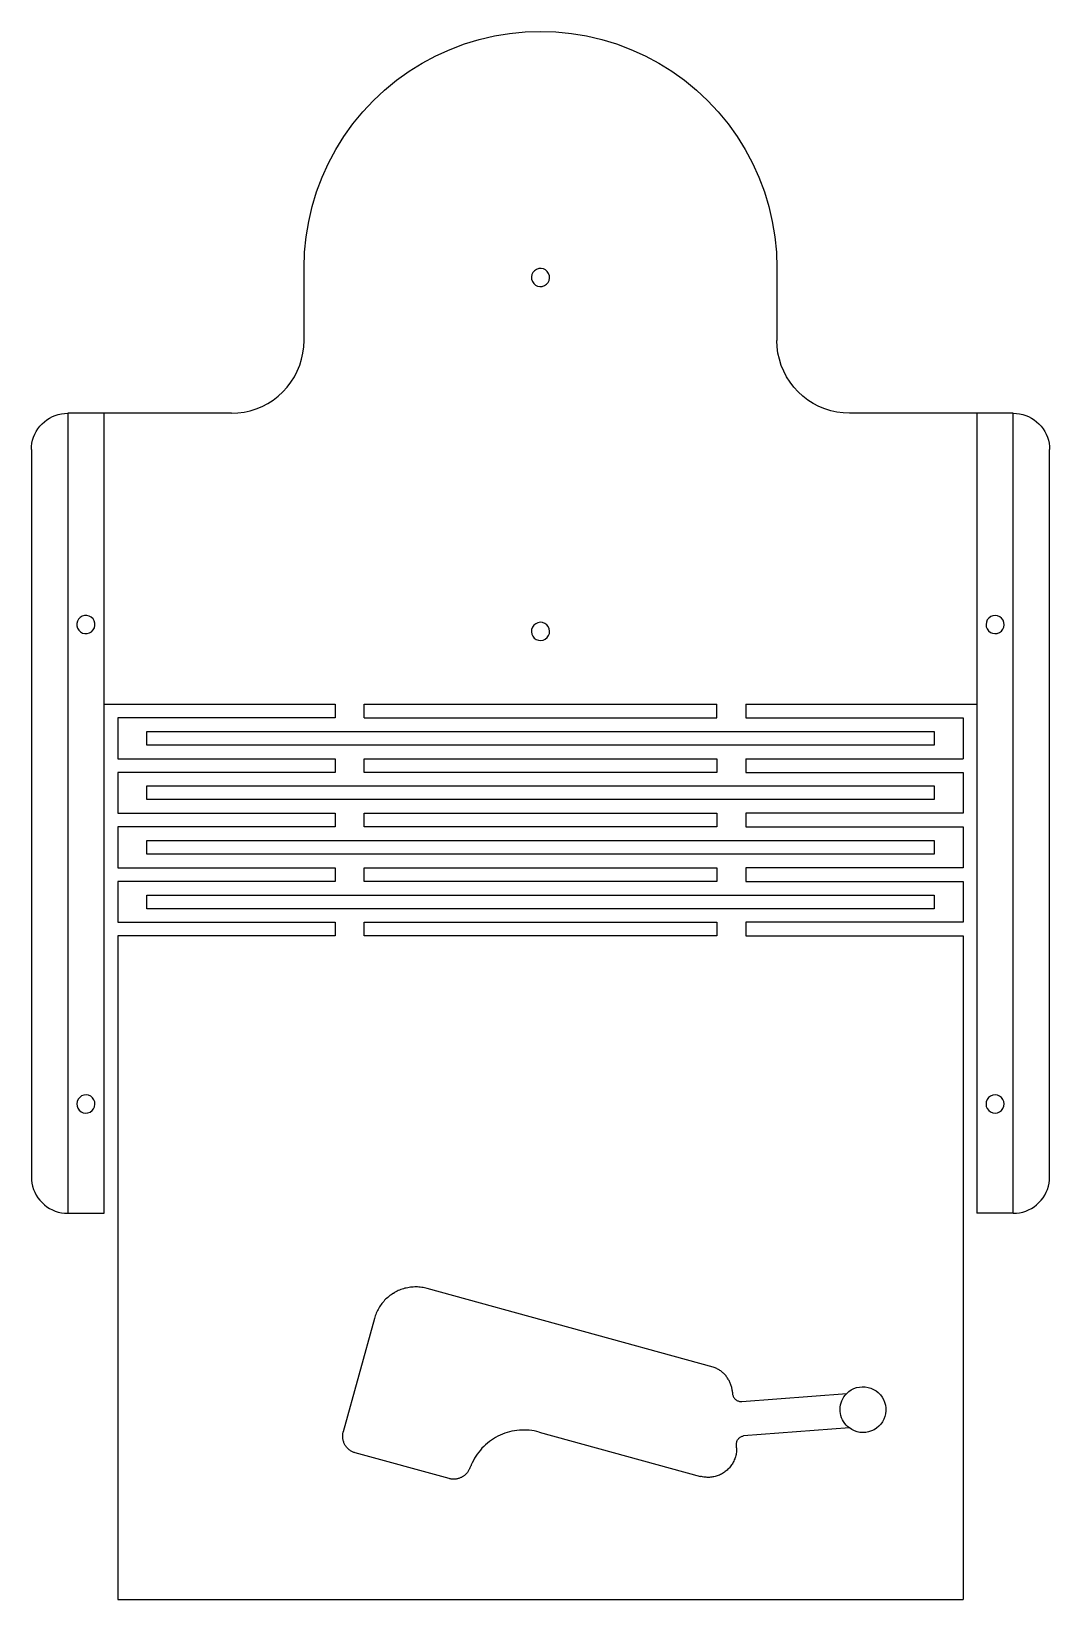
# Model space of a CAD drawing. Extents: x -493 to 493, y -292 to 292.
# Drawn here: x -493 to -137, y -291 to 257 of the extents above; entities that cross this region are included whole.
import ezdxf

# ---------------------------------------------------------------- set-up
doc = ezdxf.new("R2010")
doc.units = 0
doc.layers.get('0').update_dxf_attribs({"linetype": 'CONTINUOUS'})

msp = doc.modelspace()

# ---------------------------------------------------------------- linework, layer by layer
for p, q in [((-346.82, 250.31), (-341.76, 252.22)), ((-341.76, 252.22), (-336.6, 253.79)), ((-336.6, 253.79), (-331.33, 255.02)), ((-331.33, 255.02), (-326, 255.9)), ((-326, 255.9), (-320.63, 256.43)), ((-320.63, 256.43), (-315.23, 256.6)), ((-315.23, 256.6), (-309.83, 256.43)), ((-309.83, 256.43), (-304.45, 255.9)), ((-304.45, 255.9), (-299.13, 255.02)), ((-299.13, 255.02), (-293.86, 253.79)), ((-293.86, 253.79), (-288.7, 252.22)), ((-288.7, 252.22), (-283.64, 250.32)), ((-356.5, 245.54), (-351.74, 248.08)), ((-351.74, 248.08), (-346.82, 250.31)), ((-283.64, 250.32), (-278.72, 248.08)), ((-278.72, 248.08), (-273.95, 245.54)), ((-365.48, 239.54), (-361.09, 242.69)), ((-361.09, 242.69), (-356.5, 245.54)), ((-273.95, 245.54), (-269.37, 242.68)), ((-269.37, 242.68), (-264.98, 239.54)), ((-373.6, 232.42), (-369.66, 236.11)), ((-369.66, 236.11), (-365.48, 239.54)), ((-264.98, 239.54), (-260.8, 236.11)), ((-260.8, 236.11), (-256.86, 232.42)), ((-377.29, 228.48), (-373.6, 232.42)), ((-256.86, 232.42), (-253.17, 228.48)), ((-380.72, 224.3), (-377.29, 228.48)), ((-253.17, 228.48), (-249.74, 224.3)), ((-386.72, 215.33), (-383.87, 219.91)), ((-383.87, 219.91), (-380.72, 224.3)), ((-249.74, 224.3), (-246.59, 219.91)), ((-246.59, 219.91), (-243.74, 215.33)), ((-389.27, 210.56), (-386.72, 215.33)), ((-243.74, 215.33), (-241.19, 210.56)), ((-391.5, 205.64), (-389.27, 210.56)), ((-241.19, 210.56), (-238.96, 205.64)), ((-393.4, 200.58), (-391.5, 205.64)), ((-238.96, 205.64), (-237.06, 200.59)), ((-394.97, 195.41), (-393.4, 200.58)), ((-237.06, 200.59), (-235.49, 195.42)), ((-396.19, 190.16), (-394.97, 195.41)), ((-235.49, 195.42), (-234.27, 190.15)), ((-397.07, 184.83), (-396.19, 190.16)), ((-234.27, 190.15), (-233.39, 184.82)), ((-397.6, 179.45), (-397.07, 184.83)), ((-233.39, 184.82), (-232.86, 179.45)), ((-397.78, 174.05), (-397.6, 179.45)), ((-232.86, 179.45), (-232.68, 174.05)), ((-397.78, 148.65), (-397.78, 174.05)), ((-318.24, 171.65), (-318.4, 170.84)), ((-318.4, 170.84), (-318.34, 170.01)), ((-318.34, 170.01), (-318.07, 169.23)), ((-317.88, 172.4), (-318.24, 171.65)), ((-317.33, 173.02), (-317.88, 172.4)), ((-316.64, 173.49), (-317.33, 173.02)), ((-315.86, 173.76), (-316.64, 173.49)), ((-315.03, 173.81), (-315.86, 173.76)), ((-314.22, 173.65), (-315.03, 173.81)), ((-313.48, 173.29), (-314.22, 173.65)), ((-312.85, 172.75), (-313.48, 173.29)), ((-312.39, 172.06), (-312.85, 172.75)), ((-312.12, 171.27), (-312.39, 172.06)), ((-312.22, 169.63), (-312.06, 170.45)), ((-312.06, 170.45), (-312.12, 171.27)), ((-232.68, 174.05), (-232.68, 148.65)), ((-318.07, 169.23), (-317.61, 168.54)), ((-317.61, 168.54), (-316.98, 168)), ((-316.98, 168), (-316.24, 167.63)), ((-316.24, 167.63), (-315.43, 167.47)), ((-315.43, 167.47), (-314.6, 167.53)), ((-314.6, 167.53), (-313.82, 167.8)), ((-313.82, 167.8), (-313.13, 168.26)), ((-313.13, 168.26), (-312.58, 168.89)), ((-312.58, 168.89), (-312.22, 169.63)), ((-397.88, 146.43), (-397.78, 148.65)), ((-232.58, 146.43), (-232.68, 148.65)), ((-398.65, 142.08), (-398.17, 144.24)), ((-398.17, 144.24), (-397.88, 146.43)), ((-232.29, 144.24), (-232.58, 146.43)), ((-231.81, 142.07), (-232.29, 144.24)), ((-401.18, 135.95), (-400.16, 137.91)), ((-400.16, 137.91), (-399.31, 139.97)), ((-399.31, 139.97), (-398.65, 142.08)), ((-231.15, 139.96), (-231.81, 142.07)), ((-230.3, 137.91), (-231.15, 139.96)), ((-229.28, 135.95), (-230.3, 137.91)), ((-405.22, 130.69), (-403.72, 132.32)), ((-403.72, 132.32), (-402.37, 134.08)), ((-402.37, 134.08), (-401.18, 135.95)), ((-228.09, 134.08), (-229.28, 135.95)), ((-226.74, 132.33), (-228.09, 134.08)), ((-225.24, 130.69), (-226.74, 132.33)), ((-412.45, 125.63), (-410.48, 126.65)), ((-410.48, 126.65), (-408.61, 127.84)), ((-408.61, 127.84), (-406.85, 129.19)), ((-406.85, 129.19), (-405.22, 130.69)), ((-223.61, 129.19), (-225.24, 130.69)), ((-221.85, 127.84), (-223.61, 129.19)), ((-219.98, 126.65), (-221.85, 127.84)), ((-218.01, 125.63), (-219.98, 126.65)), ((-488.49, 120.27), (-487.61, 120.95)), ((-487.61, 120.95), (-486.68, 121.54)), ((-486.68, 121.54), (-485.7, 122.06)), ((-485.7, 122.06), (-484.67, 122.48)), ((-484.67, 122.48), (-483.62, 122.81)), ((-483.62, 122.81), (-482.54, 123.05)), ((-482.54, 123.05), (-481.44, 123.2)), ((-481.44, 123.2), (-480.33, 123.25)), ((-467.63, 123.25), (-480.33, 123.25)), ((-480.33, 123.25), (-480.33, -156.15)), ((-423.18, 123.25), (-467.63, 123.25)), ((-467.63, 21.65), (-467.63, 123.25)), ((-423.18, 123.25), (-420.97, 123.34)), ((-420.97, 123.34), (-418.77, 123.63)), ((-418.77, 123.63), (-416.61, 124.11)), ((-416.61, 124.11), (-414.49, 124.78)), ((-414.49, 124.78), (-412.45, 125.63)), ((-215.97, 124.78), (-218.01, 125.63)), ((-213.85, 124.11), (-215.97, 124.78)), ((-211.69, 123.63), (-213.85, 124.11)), ((-209.49, 123.34), (-211.69, 123.63)), ((-207.28, 123.25), (-209.49, 123.34)), ((-162.83, 123.25), (-207.28, 123.25)), ((-150.13, 123.25), (-162.83, 123.25)), ((-162.83, 123.25), (-162.83, 21.65)), ((-150.13, 123.25), (-149.02, 123.2)), ((-150.13, -156.15), (-150.13, 123.25)), ((-149.02, 123.2), (-147.92, 123.05)), ((-147.92, 123.05), (-146.84, 122.81)), ((-146.84, 122.81), (-145.79, 122.48)), ((-145.79, 122.48), (-144.76, 122.06)), ((-144.76, 122.06), (-143.78, 121.54)), ((-143.78, 121.54), (-142.85, 120.95)), ((-142.85, 120.95), (-141.97, 120.27)), ((-492.26, 114.89), (-491.84, 115.91)), ((-491.84, 115.91), (-491.33, 116.9)), ((-491.33, 116.9), (-490.73, 117.83)), ((-490.73, 117.83), (-490.06, 118.71)), ((-490.06, 118.71), (-489.31, 119.53)), ((-489.31, 119.53), (-488.49, 120.27)), ((-141.97, 120.27), (-141.15, 119.53)), ((-141.15, 119.53), (-140.4, 118.71)), ((-140.4, 118.71), (-139.73, 117.83)), ((-139.73, 117.83), (-139.13, 116.9)), ((-139.13, 116.9), (-138.62, 115.91)), ((-138.62, 115.91), (-138.2, 114.89)), ((-493.03, 110.55), (-492.98, 111.65)), ((-493.03, 110.55), (-493.03, -143.45)), ((-492.98, 111.65), (-492.84, 112.75)), ((-492.84, 112.75), (-492.6, 113.83)), ((-492.6, 113.83), (-492.26, 114.89)), ((-138.2, 114.89), (-137.86, 113.83)), ((-137.86, 113.83), (-137.62, 112.75)), ((-137.62, 112.75), (-137.48, 111.65)), ((-137.48, 111.65), (-137.43, 110.55)), ((-137.43, -143.45), (-137.43, 110.55)), ((-476.94, 50.59), (-477.14, 49.79)), ((-477.14, 49.79), (-477.12, 48.96)), ((-476.54, 51.32), (-476.94, 50.59)), ((-475.96, 51.91), (-476.54, 51.32)), ((-475.25, 52.34), (-475.96, 51.91)), ((-474.46, 52.57), (-475.25, 52.34)), ((-473.63, 52.59), (-474.46, 52.57)), ((-472.82, 52.39), (-473.63, 52.59)), ((-472.1, 51.99), (-472.82, 52.39)), ((-471.5, 51.41), (-472.1, 51.99)), ((-471.07, 50.7), (-471.5, 51.41)), ((-470.84, 49.91), (-471.07, 50.7)), ((-470.82, 49.08), (-470.84, 49.91)), ((-316.91, 49.74), (-317.55, 49.21)), ((-316.16, 50.08), (-316.91, 49.74)), ((-315.34, 50.22), (-316.16, 50.08)), ((-314.52, 50.14), (-315.34, 50.22)), ((-313.74, 49.85), (-314.52, 50.14)), ((-313.07, 49.37), (-313.74, 49.85)), ((-312.54, 48.73), (-313.07, 49.37)), ((-159.53, 50.32), (-159.65, 49.5)), ((-159.65, 49.5), (-159.56, 48.68)), ((-159.2, 51.08), (-159.53, 50.32)), ((-158.68, 51.72), (-159.2, 51.08)), ((-158.01, 52.22), (-158.68, 51.72)), ((-157.24, 52.52), (-158.01, 52.22)), ((-156.41, 52.61), (-157.24, 52.52)), ((-155.59, 52.48), (-156.41, 52.61)), ((-154.83, 52.15), (-155.59, 52.48)), ((-154.19, 51.63), (-154.83, 52.15)), ((-153.7, 50.96), (-154.19, 51.63)), ((-153.4, 50.19), (-153.7, 50.96)), ((-153.43, 48.55), (-153.31, 49.37)), ((-153.31, 49.37), (-153.4, 50.19)), ((-477.12, 48.96), (-476.89, 48.16)), ((-476.89, 48.16), (-476.46, 47.45)), ((-476.46, 47.45), (-475.86, 46.88)), ((-475.86, 46.88), (-475.14, 46.48)), ((-475.14, 46.48), (-474.33, 46.28)), ((-474.33, 46.28), (-473.5, 46.29)), ((-473.5, 46.29), (-472.71, 46.52)), ((-472.71, 46.52), (-472, 46.95)), ((-472, 46.95), (-471.42, 47.55)), ((-471.42, 47.55), (-471.02, 48.27)), ((-471.02, 48.27), (-470.82, 49.08)), ((-318.32, 47.76), (-318.4, 46.93)), ((-318.4, 46.93), (-318.27, 46.12)), ((-318.03, 48.54), (-318.32, 47.76)), ((-318.27, 46.12), (-317.92, 45.36)), ((-317.55, 49.21), (-318.03, 48.54)), ((-317.92, 45.36), (-317.39, 44.72)), ((-317.39, 44.72), (-316.72, 44.24)), ((-316.72, 44.24), (-315.94, 43.95)), ((-315.94, 43.95), (-315.12, 43.87)), ((-315.12, 43.87), (-314.3, 44.01)), ((-314.3, 44.01), (-313.55, 44.35)), ((-313.55, 44.35), (-312.91, 44.88)), ((-312.91, 44.88), (-312.43, 45.56)), ((-312.19, 47.98), (-312.54, 48.73)), ((-312.43, 45.56), (-312.14, 46.33)), ((-312.06, 47.16), (-312.19, 47.98)), ((-312.14, 46.33), (-312.06, 47.16)), ((-159.56, 48.68), (-159.26, 47.9)), ((-159.26, 47.9), (-158.77, 47.24)), ((-158.77, 47.24), (-158.13, 46.72)), ((-158.13, 46.72), (-157.37, 46.38)), ((-157.37, 46.38), (-156.55, 46.26)), ((-156.55, 46.26), (-155.72, 46.35)), ((-155.72, 46.35), (-154.95, 46.65)), ((-154.95, 46.65), (-154.28, 47.14)), ((-154.28, 47.14), (-153.76, 47.79)), ((-153.76, 47.79), (-153.43, 48.55)), ((-467.63, -156.15), (-467.63, 21.65)), ((-467.63, 21.65), (-386.98, 21.65)), ((-386.98, 16.88), (-462.87, 16.88)), ((-462.87, 16.88), (-462.87, 2.6)), ((-386.98, 21.65), (-386.98, 16.88)), ((-376.82, 16.88), (-376.82, 21.65)), ((-376.82, 21.65), (-253.63, 21.65)), ((-376.82, 16.88), (-253.63, 16.88)), ((-253.63, 16.88), (-253.63, 21.65)), ((-243.47, 21.65), (-162.83, 21.65)), ((-243.47, 21.65), (-243.47, 16.88)), ((-243.47, 16.88), (-167.59, 16.88)), ((-167.59, 16.88), (-167.59, 2.6)), ((-162.83, 21.65), (-162.83, -156.15)), ((-452.71, 7.36), (-452.71, 12.12)), ((-452.71, 12.12), (-177.75, 12.12)), ((-177.75, 12.12), (-177.75, 7.36)), ((-177.75, 7.36), (-452.71, 7.36)), ((-462.87, 2.6), (-386.98, 2.6)), ((-386.98, 2.6), (-386.98, -2.17)), ((-376.82, -2.17), (-376.82, 2.6)), ((-376.82, 2.6), (-253.63, 2.6)), ((-253.63, 2.6), (-253.63, -2.17)), ((-243.47, 2.6), (-167.59, 2.6)), ((-243.47, 2.6), (-243.47, -2.17)), ((-462.87, -2.17), (-462.87, -16.45)), ((-386.98, -2.17), (-462.87, -2.17)), ((-253.63, -2.17), (-376.82, -2.17)), ((-243.47, -2.17), (-167.59, -2.17)), ((-167.59, -2.17), (-167.59, -16.45)), ((-452.71, -11.69), (-452.71, -6.93)), ((-452.71, -6.93), (-177.75, -6.93)), ((-177.75, -6.93), (-177.75, -11.69)), ((-177.75, -11.69), (-452.71, -11.69)), ((-462.87, -16.45), (-386.98, -16.45)), ((-462.87, -21.22), (-462.87, -35.5)), ((-386.98, -21.22), (-462.87, -21.22)), ((-386.98, -16.45), (-386.98, -21.22)), ((-376.82, -21.22), (-376.82, -16.45)), ((-376.82, -16.45), (-253.63, -16.45)), ((-253.63, -21.22), (-376.82, -21.22)), ((-253.63, -16.45), (-253.63, -21.22)), ((-243.47, -16.45), (-243.47, -21.22)), ((-167.59, -16.45), (-243.47, -16.45)), ((-243.47, -21.22), (-167.59, -21.22)), ((-167.59, -21.22), (-167.59, -35.5)), ((-452.71, -30.74), (-452.71, -25.98)), ((-452.71, -25.98), (-177.75, -25.98)), ((-177.75, -25.98), (-177.75, -30.74)), ((-177.75, -30.74), (-452.71, -30.74)), ((-462.87, -35.5), (-386.98, -35.5)), ((-386.98, -35.5), (-386.98, -40.27)), ((-376.82, -40.27), (-376.82, -35.5)), ((-376.82, -35.5), (-253.63, -35.5)), ((-253.63, -35.5), (-253.63, -40.27)), ((-243.47, -35.5), (-243.47, -40.27)), ((-167.59, -35.5), (-243.47, -35.5)), ((-462.87, -40.27), (-462.87, -54.55)), ((-386.98, -40.27), (-462.87, -40.27)), ((-253.63, -40.27), (-376.82, -40.27)), ((-243.47, -40.27), (-167.59, -40.27)), ((-167.59, -40.27), (-167.59, -54.55)), ((-452.71, -49.79), (-452.71, -45.03)), ((-452.71, -45.03), (-177.75, -45.03)), ((-177.75, -45.03), (-177.75, -49.79)), ((-462.87, -54.55), (-386.98, -54.55)), ((-177.75, -49.79), (-452.71, -49.79)), ((-386.98, -54.55), (-386.98, -59.32)), ((-376.82, -59.32), (-376.82, -54.55)), ((-376.82, -54.55), (-253.63, -54.55)), ((-253.63, -54.55), (-253.63, -59.32)), ((-243.47, -54.55), (-243.47, -59.32)), ((-167.59, -54.55), (-243.47, -54.55)), ((-386.98, -59.32), (-462.87, -59.32)), ((-462.87, -59.32), (-462.87, -291.09)), ((-253.63, -59.32), (-376.82, -59.32)), ((-243.47, -59.32), (-167.59, -59.32)), ((-167.59, -59.32), (-167.59, -291.09)), ((-474.69, -114.91), (-475.47, -115.2)), ((-473.87, -114.83), (-474.69, -114.91)), ((-473.05, -114.97), (-473.87, -114.83)), ((-472.3, -115.31), (-473.05, -114.97)), ((-157.32, -114.94), (-158.08, -115.26)), ((-156.49, -114.83), (-157.32, -114.94)), ((-155.67, -114.93), (-156.49, -114.83)), ((-154.9, -115.25), (-155.67, -114.93)), ((-477.02, -117.07), (-477.15, -117.89)), ((-477.15, -117.89), (-477.07, -118.72)), ((-477.07, -118.72), (-476.78, -119.49)), ((-476.67, -116.32), (-477.02, -117.07)), ((-476.78, -119.49), (-476.3, -120.17)), ((-476.15, -115.68), (-476.67, -116.32)), ((-476.3, -120.17), (-475.66, -120.7)), ((-475.47, -115.2), (-476.15, -115.68)), ((-472.49, -120.81), (-471.81, -120.32)), ((-471.66, -115.84), (-472.3, -115.31)), ((-471.81, -120.32), (-471.29, -119.69)), ((-471.18, -116.51), (-471.66, -115.84)), ((-471.29, -119.69), (-470.94, -118.93)), ((-470.89, -117.29), (-471.18, -116.51)), ((-470.94, -118.93), (-470.81, -118.11)), ((-470.81, -118.11), (-470.89, -117.29)), ((-159.55, -117.2), (-159.65, -118.02)), ((-159.65, -118.02), (-159.54, -118.84)), ((-159.24, -116.43), (-159.55, -117.2)), ((-159.54, -118.84), (-159.22, -119.6)), ((-158.74, -115.77), (-159.24, -116.43)), ((-159.22, -119.6), (-158.71, -120.26)), ((-158.08, -115.26), (-158.74, -115.77)), ((-158.71, -120.26), (-158.05, -120.76)), ((-154.25, -115.75), (-154.9, -115.25)), ((-154.88, -120.75), (-154.22, -120.24)), ((-153.74, -116.4), (-154.25, -115.75)), ((-154.22, -120.24), (-153.72, -119.58)), ((-153.42, -117.17), (-153.74, -116.4)), ((-153.72, -119.58), (-153.41, -118.81)), ((-153.3, -117.99), (-153.42, -117.17)), ((-153.41, -118.81), (-153.3, -117.99)), ((-475.66, -120.7), (-474.91, -121.04)), ((-474.91, -121.04), (-474.09, -121.18)), ((-474.09, -121.18), (-473.27, -121.1)), ((-473.27, -121.1), (-472.49, -120.81)), ((-158.05, -120.76), (-157.29, -121.07)), ((-157.29, -121.07), (-156.47, -121.18)), ((-156.47, -121.18), (-155.64, -121.07)), ((-155.64, -121.07), (-154.88, -120.75)), ((-493.03, -143.45), (-492.98, -144.56)), ((-492.98, -144.56), (-492.84, -145.66)), ((-492.84, -145.66), (-492.6, -146.74)), ((-492.6, -146.74), (-492.26, -147.8)), ((-492.26, -147.8), (-491.84, -148.82)), ((-138.62, -148.82), (-138.2, -147.8)), ((-138.2, -147.8), (-137.86, -146.74)), ((-137.86, -146.74), (-137.62, -145.66)), ((-137.62, -145.66), (-137.48, -144.56)), ((-137.48, -144.56), (-137.43, -143.45)), ((-491.84, -148.82), (-491.33, -149.8)), ((-491.33, -149.8), (-490.73, -150.74)), ((-490.73, -150.74), (-490.06, -151.62)), ((-490.06, -151.62), (-489.31, -152.43)), ((-489.31, -152.43), (-488.49, -153.18)), ((-488.49, -153.18), (-487.61, -153.86)), ((-142.85, -153.86), (-141.97, -153.18)), ((-141.97, -153.18), (-141.15, -152.43)), ((-141.15, -152.43), (-140.4, -151.62)), ((-140.4, -151.62), (-139.73, -150.74)), ((-139.73, -150.74), (-139.13, -149.8)), ((-139.13, -149.8), (-138.62, -148.82)), ((-487.61, -153.86), (-486.68, -154.45)), ((-486.68, -154.45), (-485.7, -154.96)), ((-485.7, -154.96), (-484.67, -155.39)), ((-484.67, -155.39), (-483.62, -155.72)), ((-483.62, -155.72), (-482.54, -155.96)), ((-482.54, -155.96), (-481.44, -156.11)), ((-481.44, -156.11), (-480.33, -156.15)), ((-480.33, -156.15), (-467.63, -156.15)), ((-150.13, -156.15), (-162.83, -156.15)), ((-150.13, -156.15), (-149.02, -156.11)), ((-149.02, -156.11), (-147.92, -155.96)), ((-147.92, -155.96), (-146.84, -155.72)), ((-146.84, -155.72), (-145.79, -155.39)), ((-145.79, -155.39), (-144.76, -154.96)), ((-144.76, -154.96), (-143.78, -154.45)), ((-143.78, -154.45), (-142.85, -153.86)), ((-369.31, -186.21), (-369.66, -186.56)), ((-368.96, -185.87), (-369.31, -186.21)), ((-368.59, -185.55), (-368.96, -185.87)), ((-368.22, -185.23), (-368.59, -185.55)), ((-367.83, -184.93), (-368.22, -185.23)), ((-367.43, -184.64), (-367.83, -184.93)), ((-367.03, -184.36), (-367.43, -184.64)), ((-366.62, -184.1), (-367.03, -184.36)), ((-366.62, -184.1), (-366.19, -183.85)), ((-365.76, -183.61), (-366.19, -183.85)), ((-365.32, -183.39), (-365.76, -183.61)), ((-364.88, -183.18), (-365.32, -183.39)), ((-364.43, -182.99), (-364.88, -183.18)), ((-363.97, -182.81), (-364.43, -182.99)), ((-363.51, -182.65), (-363.97, -182.81)), ((-363.04, -182.5), (-363.51, -182.65)), ((-362.57, -182.37), (-363.04, -182.5)), ((-362.09, -182.26), (-362.57, -182.37)), ((-361.61, -182.15), (-362.09, -182.26)), ((-361.12, -182.07), (-361.61, -182.15)), ((-360.64, -182), (-361.12, -182.07)), ((-360.15, -181.95), (-360.64, -182)), ((-359.66, -181.91), (-360.15, -181.95)), ((-359.17, -181.89), (-359.66, -181.91)), ((-358.68, -181.89), (-359.17, -181.89)), ((-358.19, -181.9), (-358.68, -181.89)), ((-357.7, -181.92), (-358.19, -181.9)), ((-357.21, -181.97), (-357.7, -181.92)), ((-356.72, -182.03), (-357.21, -181.97)), ((-356.24, -182.1), (-356.72, -182.03)), ((-355.76, -182.19), (-356.24, -182.1)), ((-355.28, -182.3), (-355.76, -182.19)), ((-354.8, -182.42), (-355.28, -182.3)), ((-254.88, -209.89), (-354.8, -182.42)), ((-372.78, -191.51), (-372.95, -191.97)), ((-372.6, -191.06), (-372.78, -191.51)), ((-372.4, -190.61), (-372.6, -191.06)), ((-372.19, -190.17), (-372.4, -190.61)), ((-371.96, -189.73), (-372.19, -190.17)), ((-371.72, -189.3), (-371.96, -189.73)), ((-371.46, -188.88), (-371.72, -189.3)), ((-371.19, -188.47), (-371.46, -188.88)), ((-370.91, -188.07), (-371.19, -188.47)), ((-370.62, -187.68), (-370.91, -188.07)), ((-370.31, -187.3), (-370.62, -187.68)), ((-369.99, -186.92), (-370.31, -187.3)), ((-369.66, -186.56), (-369.99, -186.92)), ((-373.24, -192.91), (-384.1, -232.45)), ((-373.1, -192.44), (-373.24, -192.91)), ((-372.95, -191.97), (-373.1, -192.44)), ((-254.57, -210.01), (-254.88, -209.89)), ((-254.27, -210.13), (-254.57, -210.01)), ((-253.98, -210.26), (-254.27, -210.13)), ((-253.69, -210.4), (-253.98, -210.26)), ((-253.4, -210.55), (-253.69, -210.4)), ((-253.12, -210.7), (-253.4, -210.55)), ((-252.85, -210.87), (-253.12, -210.7)), ((-252.58, -211.05), (-252.85, -210.87)), ((-252.31, -211.23), (-252.58, -211.05)), ((-252.06, -211.42), (-252.31, -211.23)), ((-251.8, -211.63), (-252.06, -211.42)), ((-251.56, -211.84), (-251.8, -211.63)), ((-251.32, -212.05), (-251.56, -211.84)), ((-251.09, -212.28), (-251.32, -212.05)), ((-250.87, -212.51), (-251.09, -212.28)), ((-250.65, -212.75), (-250.87, -212.51)), ((-250.44, -212.99), (-250.65, -212.75)), ((-250.24, -213.25), (-250.44, -212.99)), ((-250.05, -213.5), (-250.24, -213.25)), ((-249.87, -213.77), (-250.05, -213.5)), ((-249.69, -214.04), (-249.87, -213.77)), ((-249.53, -214.32), (-249.69, -214.04)), ((-249.37, -214.6), (-249.53, -214.32)), ((-249.22, -214.88), (-249.37, -214.6)), ((-249.08, -215.17), (-249.22, -214.88)), ((-248.95, -215.47), (-249.08, -215.17)), ((-248.83, -215.77), (-248.95, -215.47)), ((-248.72, -216.07), (-248.83, -215.77)), ((-248.62, -216.38), (-248.72, -216.07)), ((-248.53, -216.68), (-248.62, -216.38)), ((-248.45, -217), (-248.53, -216.68)), ((-248.38, -217.31), (-248.45, -217)), ((-248.32, -217.63), (-248.38, -217.31)), ((-248.27, -217.95), (-248.32, -217.63)), ((-248.23, -218.27), (-248.27, -217.95)), ((-248.2, -218.59), (-248.23, -218.27)), ((-248.2, -218.59), (-248.16, -219.14)), ((-208.26, -219.15), (-207.54, -218.44)), ((-207.54, -218.44), (-206.7, -217.87)), ((-206.7, -217.87), (-205.8, -217.41)), ((-205.8, -217.41), (-204.84, -217.06)), ((-204.84, -217.06), (-203.85, -216.84)), ((-203.85, -216.84), (-202.84, -216.75)), ((-202.84, -216.75), (-201.82, -216.79)), ((-201.82, -216.79), (-200.82, -216.95)), ((-200.82, -216.95), (-199.85, -217.24)), ((-199.85, -217.24), (-198.92, -217.65)), ((-198.92, -217.65), (-198.05, -218.18)), ((-198.05, -218.18), (-197.26, -218.81)), ((-197.26, -218.81), (-196.55, -219.53)), ((-248.16, -219.14), (-248.13, -219.4)), ((-248.13, -219.4), (-248.08, -219.66)), ((-248.08, -219.66), (-248, -219.91)), ((-248, -219.91), (-247.9, -220.15)), ((-247.9, -220.15), (-247.79, -220.38)), ((-247.79, -220.38), (-247.65, -220.61)), ((-247.65, -220.61), (-247.49, -220.82)), ((-247.49, -220.82), (-247.32, -221.01)), ((-247.32, -221.01), (-247.13, -221.19)), ((-247.13, -221.19), (-246.92, -221.35)), ((-246.92, -221.35), (-246.7, -221.5)), ((-246.7, -221.5), (-246.47, -221.62)), ((-246.47, -221.62), (-246.23, -221.72)), ((-246.23, -221.72), (-245.98, -221.8)), ((-245.98, -221.8), (-245.73, -221.86)), ((-245.73, -221.86), (-245.47, -221.9)), ((-245.47, -221.9), (-245.21, -221.92)), ((-245.21, -221.92), (-244.95, -221.91)), ((-244.95, -221.91), (-208.26, -219.15)), ((-210.61, -224.58), (-210.56, -223.83)), ((-210.56, -223.83), (-210.44, -223.07)), ((-210.44, -223.07), (-210.24, -222.34)), ((-210.24, -222.34), (-209.98, -221.63)), ((-209.98, -221.63), (-209.65, -220.94)), ((-209.65, -220.94), (-209.26, -220.29)), ((-209.26, -220.29), (-208.81, -219.68)), ((-208.81, -219.68), (-208.26, -219.15)), ((-196.55, -219.53), (-195.94, -220.34)), ((-195.94, -220.34), (-195.43, -221.22)), ((-195.43, -221.22), (-195.04, -222.16)), ((-195.04, -222.16), (-194.78, -223.14)), ((-194.78, -223.14), (-194.64, -224.15)), ((-194.64, -224.15), (-194.62, -225.16)), ((-210.59, -225.34), (-210.61, -224.58)), ((-210.5, -226.1), (-210.59, -225.34)), ((-210.33, -226.84), (-210.5, -226.1)), ((-210.1, -227.57), (-210.33, -226.84)), ((-209.8, -228.26), (-210.1, -227.57)), ((-209.43, -228.93), (-209.8, -228.26)), ((-209, -229.56), (-209.43, -228.93)), ((-208.52, -230.14), (-209, -229.56)), ((-196.43, -229.82), (-197.12, -230.56)), ((-195.84, -229), (-196.43, -229.82)), ((-195.35, -228.1), (-195.84, -229)), ((-194.99, -227.16), (-195.35, -228.1)), ((-194.74, -226.17), (-194.99, -227.16)), ((-194.62, -225.16), (-194.74, -226.17)), ((-384.31, -233.74), (-384.29, -233.48)), ((-384.31, -234), (-384.31, -233.74)), ((-384.31, -234.26), (-384.31, -234)), ((-384.29, -234.52), (-384.31, -234.26)), ((-384.29, -233.48), (-384.26, -233.22)), ((-384.27, -234.78), (-384.29, -234.52)), ((-384.23, -235.04), (-384.27, -234.78)), ((-384.26, -233.22), (-384.22, -232.96)), ((-384.18, -235.3), (-384.23, -235.04)), ((-384.22, -232.96), (-384.16, -232.7)), ((-384.12, -235.55), (-384.18, -235.3)), ((-384.16, -232.7), (-384.1, -232.45)), ((-332.37, -235.39), (-333.07, -235.9)), ((-331.64, -234.91), (-332.37, -235.39)), ((-330.89, -234.46), (-331.64, -234.91)), ((-330.12, -234.05), (-330.89, -234.46)), ((-329.34, -233.67), (-330.12, -234.05)), ((-328.54, -233.32), (-329.34, -233.67)), ((-327.72, -233.01), (-328.54, -233.32)), ((-326.9, -232.74), (-327.72, -233.01)), ((-326.06, -232.5), (-326.9, -232.74)), ((-325.21, -232.3), (-326.06, -232.5)), ((-324.35, -232.13), (-325.21, -232.3)), ((-323.49, -232.01), (-324.35, -232.13)), ((-322.62, -231.92), (-323.49, -232.01)), ((-321.75, -231.87), (-322.62, -231.92)), ((-320.88, -231.85), (-321.75, -231.87)), ((-320.01, -231.88), (-320.88, -231.85)), ((-319.14, -231.94), (-320.01, -231.88)), ((-318.27, -232.04), (-319.14, -231.94)), ((-317.41, -232.18), (-318.27, -232.04)), ((-316.56, -232.35), (-317.41, -232.18)), ((-315.71, -232.57), (-316.56, -232.35)), ((-315.71, -232.57), (-259.39, -248.04)), ((-246.53, -235.56), (-246.4, -235.33)), ((-246.4, -235.33), (-246.26, -235.12)), ((-246.26, -235.12), (-246.1, -234.91)), ((-246.1, -234.91), (-245.92, -234.72)), ((-245.92, -234.72), (-245.72, -234.54)), ((-245.72, -234.54), (-245.51, -234.39)), ((-245.51, -234.39), (-245.29, -234.25)), ((-245.29, -234.25), (-245.06, -234.13)), ((-245.06, -234.13), (-244.81, -234.03)), ((-244.81, -234.03), (-244.56, -233.96)), ((-244.56, -233.96), (-244.31, -233.9)), ((-207.36, -231.12), (-244.31, -233.9)), ((-207.98, -230.68), (-208.52, -230.14)), ((-207.36, -231.12), (-207.98, -230.68)), ((-206.54, -231.72), (-207.36, -231.12)), ((-205.62, -232.16), (-206.54, -231.72)), ((-204.66, -232.48), (-205.62, -232.16)), ((-203.67, -232.68), (-204.66, -232.48)), ((-202.65, -232.75), (-203.67, -232.68)), ((-201.64, -232.69), (-202.65, -232.75)), ((-200.64, -232.5), (-201.64, -232.69)), ((-199.68, -232.19), (-200.64, -232.5)), ((-198.76, -231.76), (-199.68, -232.19)), ((-197.9, -231.21), (-198.76, -231.76)), ((-197.12, -230.56), (-197.9, -231.21)), ((-384.05, -235.8), (-384.12, -235.55)), ((-383.96, -236.05), (-384.05, -235.8)), ((-383.87, -236.3), (-383.96, -236.05)), ((-383.77, -236.54), (-383.87, -236.3)), ((-383.65, -236.77), (-383.77, -236.54)), ((-383.53, -237), (-383.65, -236.77)), ((-383.39, -237.23), (-383.53, -237)), ((-383.25, -237.45), (-383.39, -237.23)), ((-383.1, -237.66), (-383.25, -237.45)), ((-382.93, -237.86), (-383.1, -237.66)), ((-382.76, -238.06), (-382.93, -237.86)), ((-382.58, -238.25), (-382.76, -238.06)), ((-382.39, -238.43), (-382.58, -238.25)), ((-382.2, -238.61), (-382.39, -238.43)), ((-382, -238.77), (-382.2, -238.61)), ((-381.79, -238.93), (-382, -238.77)), ((-381.57, -239.08), (-381.79, -238.93)), ((-381.35, -239.21), (-381.57, -239.08)), ((-381.12, -239.34), (-381.35, -239.21)), ((-380.88, -239.46), (-381.12, -239.34)), ((-380.64, -239.56), (-380.88, -239.46)), ((-380.4, -239.66), (-380.64, -239.56)), ((-380.15, -239.75), (-380.4, -239.66)), ((-379.9, -239.82), (-380.15, -239.75)), ((-347.12, -248.83), (-379.9, -239.82)), ((-337.8, -240.98), (-338.26, -241.73)), ((-337.31, -240.26), (-337.8, -240.98)), ((-336.79, -239.56), (-337.31, -240.26)), ((-336.24, -238.89), (-336.79, -239.56)), ((-335.66, -238.23), (-336.24, -238.89)), ((-335.05, -237.61), (-335.66, -238.23)), ((-334.42, -237.01), (-335.05, -237.61)), ((-333.76, -236.44), (-334.42, -237.01)), ((-333.07, -235.9), (-333.76, -236.44)), ((-247.04, -240.81), (-247.14, -241.2)), ((-246.95, -240.42), (-247.04, -240.81)), ((-246.88, -240.03), (-246.95, -240.42)), ((-246.82, -239.64), (-246.88, -240.03)), ((-246.78, -239.24), (-246.82, -239.64)), ((-246.81, -236.57), (-246.77, -236.31)), ((-246.81, -236.83), (-246.81, -236.57)), ((-246.77, -237.65), (-246.81, -236.83)), ((-246.75, -238.84), (-246.78, -239.24)), ((-246.77, -236.31), (-246.71, -236.05)), ((-246.75, -238.04), (-246.77, -237.65)), ((-246.75, -238.04), (-246.74, -238.44)), ((-246.74, -238.44), (-246.75, -238.84)), ((-246.71, -236.05), (-246.63, -235.81)), ((-246.63, -235.81), (-246.53, -235.56)), ((-340.59, -246.44), (-340.73, -246.64)), ((-340.45, -246.24), (-340.59, -246.44)), ((-340.32, -246.02), (-340.45, -246.24)), ((-340.2, -245.81), (-340.32, -246.02)), ((-340.09, -245.59), (-340.2, -245.81)), ((-339.99, -245.36), (-340.09, -245.59)), ((-339.9, -245.13), (-339.99, -245.36)), ((-339.9, -245.13), (-339.49, -244.21)), ((-339.43, -244.06), (-339.49, -244.21)), ((-339.07, -243.27), (-339.43, -244.06)), ((-338.68, -242.49), (-339.07, -243.27)), ((-338.26, -241.73), (-338.68, -242.49)), ((-250.7, -246.36), (-251.02, -246.6)), ((-250.39, -246.11), (-250.7, -246.36)), ((-250.09, -245.86), (-250.39, -246.11)), ((-249.79, -245.58), (-250.09, -245.86)), ((-249.51, -245.3), (-249.79, -245.58)), ((-249.24, -245.01), (-249.51, -245.3)), ((-248.98, -244.7), (-249.24, -245.01)), ((-248.74, -244.39), (-248.98, -244.7)), ((-248.51, -244.06), (-248.74, -244.39)), ((-248.29, -243.73), (-248.51, -244.06)), ((-248.08, -243.39), (-248.29, -243.73)), ((-247.89, -243.04), (-248.08, -243.39)), ((-247.71, -242.68), (-247.89, -243.04)), ((-247.55, -242.32), (-247.71, -242.68)), ((-247.4, -241.95), (-247.55, -242.32)), ((-247.26, -241.58), (-247.4, -241.95)), ((-247.14, -241.2), (-247.26, -241.58)), ((-346.88, -248.89), (-347.12, -248.83)), ((-346.64, -248.94), (-346.88, -248.89)), ((-346.39, -248.98), (-346.64, -248.94)), ((-346.15, -249.01), (-346.39, -248.98)), ((-345.9, -249.03), (-346.15, -249.01)), ((-345.65, -249.04), (-345.9, -249.03)), ((-345.41, -249.04), (-345.65, -249.04)), ((-345.16, -249.03), (-345.41, -249.04)), ((-344.91, -249.01), (-345.16, -249.03)), ((-344.67, -248.98), (-344.91, -249.01)), ((-344.42, -248.94), (-344.67, -248.98)), ((-344.18, -248.89), (-344.42, -248.94)), ((-343.94, -248.83), (-344.18, -248.89)), ((-343.7, -248.76), (-343.94, -248.83)), ((-343.47, -248.68), (-343.7, -248.76)), ((-343.24, -248.59), (-343.47, -248.68)), ((-343.01, -248.49), (-343.24, -248.59)), ((-342.79, -248.38), (-343.01, -248.49)), ((-342.57, -248.26), (-342.79, -248.38)), ((-342.36, -248.14), (-342.57, -248.26)), ((-342.15, -248), (-342.36, -248.14)), ((-341.95, -247.86), (-342.15, -248)), ((-341.76, -247.71), (-341.95, -247.86)), ((-341.57, -247.55), (-341.76, -247.71)), ((-341.39, -247.38), (-341.57, -247.55)), ((-341.21, -247.21), (-341.39, -247.38)), ((-341.04, -247.03), (-341.21, -247.21)), ((-340.88, -246.84), (-341.04, -247.03)), ((-340.73, -246.64), (-340.88, -246.84)), ((-259.01, -248.14), (-259.39, -248.04)), ((-258.62, -248.22), (-259.01, -248.14)), ((-258.22, -248.28), (-258.62, -248.22)), ((-257.83, -248.34), (-258.22, -248.28)), ((-257.43, -248.37), (-257.83, -248.34)), ((-257.03, -248.39), (-257.43, -248.37)), ((-256.63, -248.39), (-257.03, -248.39)), ((-256.24, -248.38), (-256.63, -248.39)), ((-255.84, -248.35), (-256.24, -248.38)), ((-255.44, -248.31), (-255.84, -248.35)), ((-255.05, -248.25), (-255.44, -248.31)), ((-254.66, -248.17), (-255.05, -248.25)), ((-254.27, -248.08), (-254.66, -248.17)), ((-253.88, -247.98), (-254.27, -248.08)), ((-253.5, -247.86), (-253.88, -247.98)), ((-253.13, -247.72), (-253.5, -247.86)), ((-252.76, -247.57), (-253.13, -247.72)), ((-252.4, -247.4), (-252.76, -247.57)), ((-252.04, -247.22), (-252.4, -247.4)), ((-251.69, -247.03), (-252.04, -247.22)), ((-251.35, -246.82), (-251.69, -247.03)), ((-251.02, -246.6), (-251.35, -246.82)), ((-462.87, -291.09), (-167.59, -291.09))]:
    msp.add_line(p, q)

doc.saveas('drawing.dxf')
